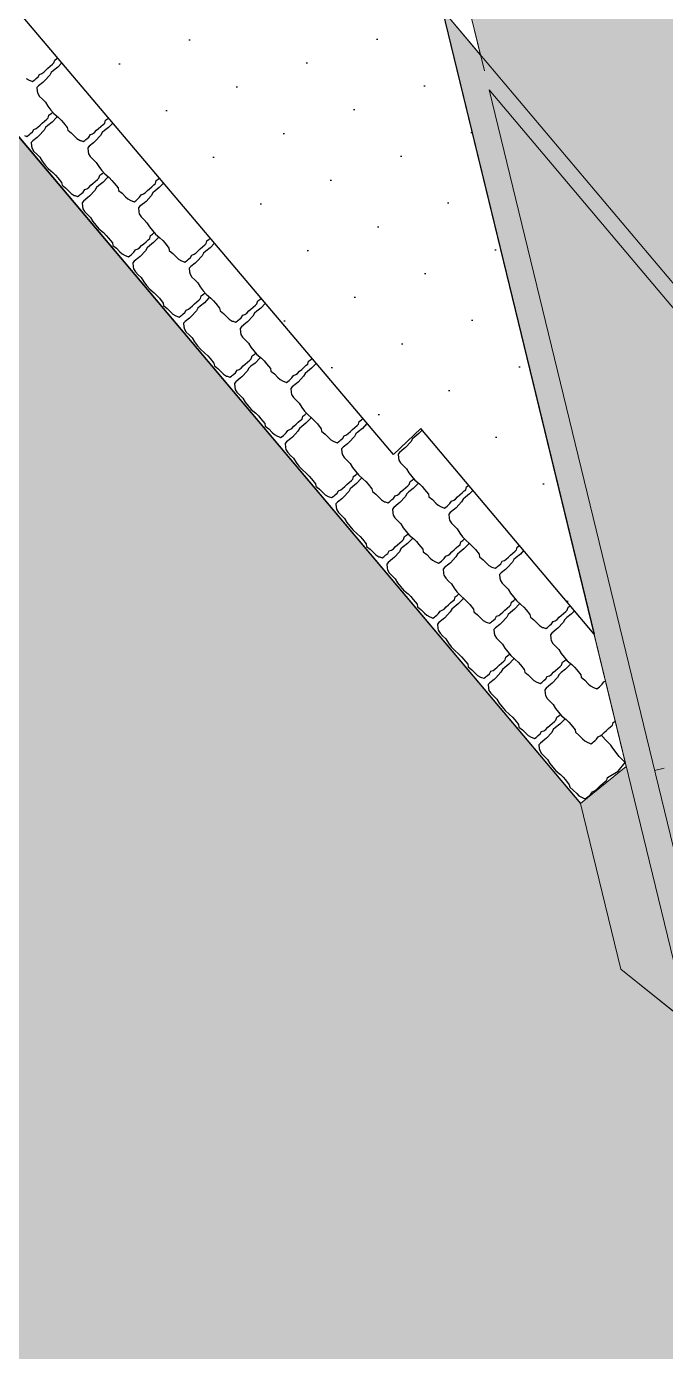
# Model space of a CAD drawing. Header units: millimetres. Extents: x -133 to 63340, y -143 to 109141.
# Drawn here: x 62474.23 to 62486.27, y 108518.18 to 108543.15 of the extents above; entities that cross this region are included whole.
import ezdxf

# ---------------------------------------------------------------- set-up
doc = ezdxf.new("R2010")
doc.units = ezdxf.units.MM
doc.header["$MEASUREMENT"] = 0
doc.linetypes.add('TRATTEGGIATA', pattern=[0.75, 0.5, -0.25])
for name, color, linetype in [('colore lago', 131, 'Continuous'), ('Limite fiume', 6, 'Continuous'), ('LIN010CO', 2, 'Continuous'), ('LIN025CO', 7, 'Continuous'), ('pendenze', 2, 'Continuous'), ('TRATTCOLO-30', 253, 'Continuous'), ('TRATTCOLO-32', 255, 'Continuous')]:
    doc.layers.add(name, color=color, linetype=linetype)
doc.layers.add('Colori bordi', color=5, linetype='Continuous', plot=False)

# ---------------------------------------------------------------- blocks, each defined once
blk = doc.blocks.new('CONTORNO')
at = {"layer": 'Colori bordi', "lineweight": 0, "ltscale": 2, "flags": 128}
blk.add_lwpolyline([(-22.578, 81.44), (16.586, -82.868), (15.866, -82.007), (19.27, -96.287), (18.407, -96.98), (19.153, -100.108), (27.051, -106.511), (29.932, -105.824), (28.44, -103.877), (26.165, -94.334), (26.165, -94.334), (25.446, -93.474), (-6.877, 42.135)], dxfattribs=at)

msp = doc.modelspace()

# ---------------------------------------------------------------- hatches: boundary and pattern name
at = {"layer": 'colore lago', "linetype": 'Continuous', "lineweight": 0}
msp.add_hatch(color=256, dxfattribs=at).paths.add_polyline_path([(62548.2785, 108427.2813), (62545.2149, 108437.4977), (62544.7767, 108445.1398), (62545.6037, 108453.1916), (62543.8249, 108460.0907), (62537.2375, 108468.8864), (62530.5503, 108474.2875), (62527.7446, 108478.4761), (62523.6239, 108483.7567), (62517.3885, 108489.8759), (62515.2465, 108489.6403), (62513.6669, 108491.3373), (62513.9099, 108495.5974), (62504.855, 108507.9517), (62496.2324, 108519.7164), (62493.3544, 108519.0168), (62485.4277, 108525.3848), (62484.6684, 108528.5086), (62471.2359, 108544.4414), (62471.3593, 108544.5426), (62471.1446, 108544.7908), (62466.395, 108550.2796), (62461.1114, 108555.785), (62451.9812, 108564.9833), (62445.6934, 108571.4023), (62438.2814, 108579.0072), (62431.6209, 108586.0355), (62422.3658, 108596.3263), (62419.2028, 108600.3592), (62408.0987, 108615.7917), (62402.3619, 108624.9029), (62401.9106, 108624.6198), (62397.083, 108621.5924), (62391.7798, 108618.2667), (62379.1258, 108610.3312), (62385.2068, 108600.697), (62399.8054, 108577.5683), (62397.3883, 108576.0313), (62399.2665, 108572.8528), (62400.2625, 108570.8412), (62401.9219, 108566.4966), (62403.538, 108562.2348), (62405.2955, 108558.0946), (62407.9973, 108552.7666), (62411.016, 108547.6991), (62415.008, 108541.4499), (62417.547, 108537.4023), (62418.8645, 108535.302), (62423.7176, 108527.6886), (62427.3396, 108522.0308), (62428.8547, 108522.3015), (62431.9449, 108520.4683), (62435.17, 108517.1027), (62435.248, 108508.375), (62442.5794, 108497.7776), (62448.4078, 108490.3296), (62458.0371, 108478.2075), (62469.2124, 108462.4823), (62469.097, 108462.1315), (62477.4132, 108450.0308), (62487.1869, 108436.2424), (62497.2899, 108418.8124), (62505.266, 108404.2863), (62555.9335, 108404.5128), (62554.0622, 108410.815), (62549.8898, 108422.0895)])
at = {"layer": 'pendenze', "linetype": 'Continuous'}
h = msp.add_hatch(dxfattribs=at)
h.set_pattern_fill('DOTS', color=256, scale=20, angle=-44.74394, style=0)
h.set_pattern_definition([(315.2560609, (171409.96, 46934.0866), (1.323836897, 0.447862558), [0, -1.25])])
h.paths.add_polyline_path([(62481.655, 108535.5741), (62481.1418, 108535.0837), (62472.3171, 108545.504), (62473.0098, 108546.0991), (62470.922, 108548.7254), (62470.189, 108548.0957), (62469.4637, 108548.7973), (62473.9652, 108552.6071), (62480.6676, 108545.0425), (62482.0606, 108543.4702), (62484.922, 108531.6991)])
at = {"layer": 'TRATTCOLO-30', "linetype": 'Continuous', "lineweight": 0}
h = msp.add_hatch(color=256, dxfattribs=at)
h.dxf.hatch_style = 1
h.paths.add_polyline_path([(62478.5701, 108572.9862), (62475.5772, 108572.2586), (62482.7836, 108542.6126), (62482.0606, 108543.4702), (62485.0639, 108531.1152), (62488.5426, 108531.9608)])
h.paths.add_polyline_path([(62481.5629, 108573.7137), (62478.5701, 108572.9862), (62488.5426, 108531.9608), (62491.5354, 108532.6883)])
h = msp.add_hatch(color=256, dxfattribs=at)
h.dxf.hatch_style = 1
h.paths.add_polyline_path([(62492.4144, 108531.1892), (62491.6913, 108532.0468), (62491.5354, 108532.6883), (62488.5426, 108531.9608), (62491.2849, 108520.6793), (62493.3543, 108519.0168), (62496.2323, 108519.7164), (62494.7315, 108521.657)])
h.paths.add_polyline_path([(62488.5426, 108531.9608), (62485.0639, 108531.1152), (62485.5279, 108529.2063), (62484.6683, 108528.5087), (62485.4277, 108525.3848), (62491.2849, 108520.6793)])

# ---------------------------------------------------------------- linework, layer by layer
at = {"layer": 'Colori bordi', "linetype": 'Continuous', "lineweight": 0, "flags": 128}
msp.add_lwpolyline([(62504.855, 108507.9517), (62496.2324, 108519.7164), (62493.3544, 108519.0168), (62485.4277, 108525.3848), (62484.6684, 108528.5086), (62471.2359, 108544.4414), (62471.3593, 108544.5426), (62471.1446, 108544.7908), (62466.395, 108550.2796), (62461.1114, 108555.785), (62451.9812, 108564.9833), (62445.6934, 108571.4023), (62438.2814, 108579.0072), (62431.6209, 108586.0355), (62422.3658, 108596.3263), (62419.2028, 108600.3592), (62408.0987, 108615.7917)], dxfattribs=at)
at = {"layer": 'Limite fiume', "color": 2, "linetype": 'Continuous'}
msp.add_line((62471.2359, 108544.4414), (62484.6684, 108528.5086), dxfattribs=at)
at = {"layer": 'Limite fiume', "color": 2, "linetype": 'Continuous', "flags": 128}
msp.add_lwpolyline([(62481.655, 108535.5741), (62481.1418, 108535.0837), (62472.3171, 108545.504), (62473.0098, 108546.0991), (62470.922, 108548.7254), (62470.189, 108548.0957), (62469.4637, 108548.7973), (62473.9652, 108552.6071), (62480.6676, 108545.0425), (62482.0606, 108543.4702), (62484.922, 108531.6991)], close=True, dxfattribs=at)
at = {"layer": 'LIN010CO', "linetype": 'Continuous', "lineweight": 0}
msp.add_line((62486.061, 108529.1302), (62486.2426, 108529.1744), dxfattribs=at)
at = {"layer": 'LIN025CO', "linetype": 'TRATTEGGIATA', "lineweight": 0, "ltscale": 2}
msp.add_line((62438.6865, 108724.0215), (62482.9426, 108541.9586), dxfattribs=at)
at = {"layer": 'LIN025CO', "linetype": 'Continuous', "lineweight": 0}
for p, q in [((62482.0606, 108543.4702), (62486.4726, 108525.3198)), ((62482.0606, 108543.4702), (62492.4144, 108531.1892)), ((62482.9426, 108541.9586), (62486.9585, 108525.4379)), ((62482.9426, 108541.9586), (62491.8503, 108531.3928)), ((62484.6684, 108528.5086), (62485.4277, 108525.3848)), ((62485.4277, 108525.3848), (62493.3544, 108519.0168))]:
    msp.add_line(p, q, dxfattribs=at)
at = {"layer": 'pendenze', "linetype": 'Continuous', "flags": 128}
for points in [[(62474.2216, 108542.1723), (62474.2785, 108542.139), (62474.2785, 108542.139), (62474.2967, 108542.1341), (62474.3399, 108542.1165), (62474.3708, 108542.1367), (62474.3904, 108542.1539), (62474.41, 108542.1711), (62474.4453, 108542.202), (62474.4742, 108542.2482), (62474.5159, 108542.264), (62474.5507, 108542.2876), (62474.5903, 108542.3293), (62474.6296, 108542.3637), (62474.6727, 108542.4016), (62474.7158, 108542.4394), (62474.7433, 108542.4635), (62474.7579, 108542.518), (62474.7966, 108542.545), (62474.8117, 108542.5583)], [(62474.8916, 108542.464), (62474.8151, 108542.3847), (62474.7372, 108542.3232), (62474.6941, 108542.2854), (62474.6647, 108542.2319), (62474.5652, 108542.1238), (62474.5339, 108542.0963), (62474.452, 108542.0314), (62474.4241, 108542), (62474.4306, 108541.9293), (62474.439, 108541.8881), (62474.4724, 108541.8342), (62474.528, 108541.7788), (62474.5835, 108541.7234), (62474.6302, 108541.6464), (62474.6848, 108541.5763), (62474.7433, 108541.5096), (62474.8273, 108541.4376), (62474.8794, 108541.3861), (62474.9241, 108541.3351), (62474.9959, 108541.2454), (62475.0038, 108541.1969), (62475.0706, 108541.1444), (62475.1365, 108541.0773), (62475.1782, 108541.0376), (62475.2352, 108541.0043), (62475.2352, 108541.0043), (62475.2534, 108540.9994), (62475.2966, 108540.9818), (62475.3275, 108541.0019), (62475.3471, 108541.0191), (62475.3667, 108541.0363), (62475.402, 108541.0673), (62475.4308, 108541.1135), (62475.4725, 108541.1292), (62475.5073, 108541.1528), (62475.547, 108541.1946), (62475.5862, 108541.229), (62475.6294, 108541.2668), (62475.6725, 108541.3046), (62475.6999, 108541.3287), (62475.7146, 108541.3832), (62475.7533, 108541.4102), (62475.7709, 108541.4257)], [(62474.1894, 108541.0978), (62474.2326, 108541.0802), (62474.2635, 108541.1003), (62474.2831, 108541.1175), (62474.3027, 108541.1347), (62474.338, 108541.1657), (62474.3669, 108541.2118), (62474.4085, 108541.2276), (62474.4434, 108541.2512), (62474.483, 108541.2929), (62474.5222, 108541.3273), (62474.5654, 108541.3652), (62474.6085, 108541.403), (62474.6359, 108541.4271), (62474.6506, 108541.4816), (62474.6893, 108541.5086), (62474.7203, 108541.5358)], [(62474.8118, 108541.4509), (62474.795, 108541.4387), (62474.7078, 108541.3483), (62474.6299, 108541.2869), (62474.5868, 108541.249), (62474.5574, 108541.1955), (62474.4579, 108541.0874), (62474.4266, 108541.0599), (62474.3447, 108540.995), (62474.3168, 108540.9636), (62474.3233, 108540.8929), (62474.3317, 108540.8517), (62474.3651, 108540.7978), (62474.4207, 108540.7424), (62474.4762, 108540.687), (62474.5229, 108540.61), (62474.5775, 108540.5399), (62474.636, 108540.4733), (62474.72, 108540.4012), (62474.7721, 108540.3498), (62474.8168, 108540.2988), (62474.8886, 108540.2091), (62474.8965, 108540.1605), (62474.9633, 108540.1081), (62475.0292, 108540.0409), (62475.0709, 108540.0012), (62475.1279, 108539.9679), (62475.1279, 108539.9679), (62475.1461, 108539.963), (62475.1893, 108539.9454), (62475.2202, 108539.9656), (62475.2398, 108539.9828), (62475.2594, 108540), (62475.2947, 108540.0309), (62475.3235, 108540.0771), (62475.3652, 108540.0928), (62475.4, 108540.1164), (62475.4397, 108540.1582), (62475.4789, 108540.1926), (62475.5221, 108540.2304), (62475.5652, 108540.2683), (62475.5926, 108540.2923), (62475.6073, 108540.3468), (62475.646, 108540.3739), (62475.677, 108540.4011)], [(62475.8506, 108541.3316), (62475.7718, 108541.2499), (62475.6939, 108541.1885), (62475.6508, 108541.1507), (62475.6214, 108541.0971), (62475.5219, 108540.989), (62475.4906, 108540.9615), (62475.4087, 108540.8967), (62475.3808, 108540.8652), (62475.3873, 108540.7946), (62475.3957, 108540.7533), (62475.4291, 108540.6994), (62475.4846, 108540.644), (62475.5402, 108540.5886), (62475.5869, 108540.5116), (62475.6415, 108540.4415), (62475.7, 108540.3749), (62475.784, 108540.3028), (62475.8361, 108540.2514), (62475.8808, 108540.2004), (62475.9526, 108540.1107), (62475.9605, 108540.0621), (62476.0273, 108540.0097), (62476.0932, 108539.9425), (62476.1349, 108539.9028), (62476.1919, 108539.8695), (62476.1919, 108539.8695), (62476.2101, 108539.8646), (62476.2533, 108539.847), (62476.2841, 108539.8672), (62476.3038, 108539.8844), (62476.3234, 108539.9016), (62476.3586, 108539.9325), (62476.3875, 108539.9787), (62476.4292, 108539.9945), (62476.464, 108540.0181), (62476.5037, 108540.0598), (62476.5429, 108540.0942), (62476.586, 108540.132), (62476.6292, 108540.1699), (62476.6566, 108540.194), (62476.6713, 108540.2485), (62476.71, 108540.2755), (62476.7301, 108540.2931)], [(62475.7685, 108540.3161), (62475.7517, 108540.3039), (62475.6645, 108540.2136), (62475.5866, 108540.1521), (62475.5434, 108540.1143), (62475.5141, 108540.0608), (62475.4146, 108539.9527), (62475.3833, 108539.9252), (62475.3014, 108539.8603), (62475.2735, 108539.8288), (62475.28, 108539.7582), (62475.2884, 108539.717), (62475.3218, 108539.663), (62475.3773, 108539.6077), (62475.4329, 108539.5523), (62475.4796, 108539.4753), (62475.5342, 108539.4052), (62475.5927, 108539.3385), (62475.6767, 108539.2665), (62475.7288, 108539.215), (62475.7735, 108539.164), (62475.8453, 108539.0743), (62475.8532, 108539.0257), (62475.92, 108538.9733), (62475.9858, 108538.9062), (62476.0276, 108538.8665), (62476.0846, 108538.8332), (62476.0846, 108538.8332), (62476.1027, 108538.8283), (62476.146, 108538.8107), (62476.1768, 108538.8308), (62476.1964, 108538.848), (62476.216, 108538.8652), (62476.2513, 108538.8962), (62476.2802, 108538.9423), (62476.3219, 108538.9581), (62476.3567, 108538.9817), (62476.3964, 108539.0234), (62476.4356, 108539.0578), (62476.4787, 108539.0957), (62476.5219, 108539.1335), (62476.5493, 108539.1576), (62476.564, 108539.2121), (62476.6027, 108539.2391), (62476.6337, 108539.2663)], [(62476.8096, 108540.1992), (62476.7285, 108540.1152), (62476.6506, 108540.0537), (62476.6074, 108540.0159), (62476.5781, 108539.9624), (62476.4786, 108539.8543), (62476.4472, 108539.8268), (62476.3654, 108539.7619), (62476.3375, 108539.7305), (62476.3439, 108539.6598), (62476.3523, 108539.6186), (62476.3858, 108539.5647), (62476.4413, 108539.5093), (62476.4969, 108539.4539), (62476.5436, 108539.3769), (62476.5982, 108539.3068), (62476.6566, 108539.2401), (62476.7407, 108539.1681), (62476.7927, 108539.1166), (62476.8375, 108539.0656), (62476.9092, 108538.9759), (62476.9172, 108538.9273), (62476.984, 108538.8749), (62477.0498, 108538.8078), (62477.0916, 108538.7681), (62477.1486, 108538.7348), (62477.1486, 108538.7348), (62477.1667, 108538.7299), (62477.2099, 108538.7123), (62477.2408, 108538.7324), (62477.2604, 108538.7496), (62477.28, 108538.7668), (62477.3153, 108538.7978), (62477.3442, 108538.8439), (62477.3859, 108538.8597), (62477.4207, 108538.8833), (62477.4604, 108538.9251), (62477.4996, 108538.9595), (62477.5427, 108538.9973), (62477.5859, 108539.0351), (62477.6133, 108539.0592), (62477.6279, 108539.1137), (62477.6667, 108539.1407), (62477.6892, 108539.1605)], [(62476.7251, 108539.1814), (62476.7084, 108539.1692), (62476.6212, 108539.0788), (62476.5433, 108539.0174), (62476.5001, 108538.9795), (62476.4708, 108538.926), (62476.3713, 108538.8179), (62476.3399, 108538.7904), (62476.2581, 108538.7255), (62476.2302, 108538.6941), (62476.2366, 108538.6234), (62476.245, 108538.5822), (62476.2785, 108538.5283), (62476.334, 108538.4729), (62476.3895, 108538.4175), (62476.4363, 108538.3405), (62476.4908, 108538.2704), (62476.5493, 108538.2037), (62476.6334, 108538.1317), (62476.6854, 108538.0802), (62476.7302, 108538.0293), (62476.8019, 108537.9395), (62476.8099, 108537.891), (62476.8767, 108537.8386), (62476.9425, 108537.7714), (62476.9843, 108537.7317), (62477.0413, 108537.6984), (62477.0413, 108537.6984), (62477.0594, 108537.6935), (62477.1026, 108537.6759), (62477.1335, 108537.6961), (62477.1531, 108537.7133), (62477.1727, 108537.7305), (62477.208, 108537.7614), (62477.2369, 108537.8076), (62477.2786, 108537.8233), (62477.3134, 108537.8469), (62477.3531, 108537.8887), (62477.3923, 108537.9231), (62477.4354, 108537.9609), (62477.4785, 108537.9988), (62477.506, 108538.0228), (62477.5206, 108538.0773), (62477.5594, 108538.1044), (62477.5903, 108538.1315)], [(62477.7686, 108539.0669), (62477.6852, 108538.9804), (62477.6072, 108538.919), (62477.5641, 108538.8811), (62477.5347, 108538.8276), (62477.4353, 108538.7195), (62477.4039, 108538.692), (62477.3221, 108538.6271), (62477.2941, 108538.5957), (62477.3006, 108538.525), (62477.309, 108538.4838), (62477.3425, 108538.4299), (62477.398, 108538.3745), (62477.4535, 108538.3191), (62477.5003, 108538.2421), (62477.5548, 108538.172), (62477.6133, 108538.1054), (62477.6973, 108538.0333), (62477.7494, 108537.9819), (62477.7942, 108537.9309), (62477.8659, 108537.8412), (62477.8738, 108537.7926), (62477.9407, 108537.7402), (62478.0065, 108537.673), (62478.0483, 108537.6333), (62478.1053, 108537.6), (62478.1053, 108537.6), (62478.1234, 108537.5951), (62478.1666, 108537.5775), (62478.1975, 108537.5977), (62478.2171, 108537.6149), (62478.2367, 108537.6321), (62478.272, 108537.663), (62478.3009, 108537.7092), (62478.3426, 108537.7249), (62478.3774, 108537.7485), (62478.4171, 108537.7903), (62478.4563, 108537.8247), (62478.4994, 108537.8625), (62478.5425, 108537.9004), (62478.57, 108537.9245), (62478.5846, 108537.9789), (62478.6233, 108538.006), (62478.6484, 108538.028)], [(62477.6818, 108538.0466), (62477.6651, 108538.0344), (62477.5779, 108537.944), (62477.4999, 108537.8826), (62477.4568, 108537.8448), (62477.4274, 108537.7912), (62477.328, 108537.6832), (62477.2966, 108537.6556), (62477.2148, 108537.5908), (62477.1868, 108537.5593), (62477.1933, 108537.4887), (62477.2017, 108537.4475), (62477.2352, 108537.3935), (62477.2907, 108537.3381), (62477.3462, 108537.2828), (62477.393, 108537.2058), (62477.4475, 108537.1357), (62477.506, 108537.069), (62477.59, 108536.997), (62477.6421, 108536.9455), (62477.6868, 108536.8945), (62477.7586, 108536.8048), (62477.7665, 108536.7562), (62477.8334, 108536.7038), (62477.8992, 108536.6366), (62477.941, 108536.5969), (62477.9979, 108536.5636), (62477.9979, 108536.5636), (62478.0161, 108536.5588), (62478.0593, 108536.5411), (62478.0902, 108536.5613), (62478.1098, 108536.5785), (62478.1294, 108536.5957), (62478.1647, 108536.6267), (62478.1936, 108536.6728), (62478.2353, 108536.6886), (62478.2701, 108536.7122), (62478.3098, 108536.7539), (62478.349, 108536.7883), (62478.3921, 108536.8262), (62478.4352, 108536.864), (62478.4627, 108536.8881), (62478.4773, 108536.9426), (62478.516, 108536.9696), (62478.547, 108536.9968)], [(62478.7276, 108537.9345), (62478.6419, 108537.8457), (62478.5639, 108537.7842), (62478.5208, 108537.7464), (62478.4914, 108537.6929), (62478.392, 108537.5848), (62478.3606, 108537.5573), (62478.2787, 108537.4924), (62478.2508, 108537.461), (62478.2573, 108537.3903), (62478.2657, 108537.3491), (62478.2992, 108537.2951), (62478.3547, 108537.2398), (62478.4102, 108537.1844), (62478.4569, 108537.1074), (62478.5115, 108537.0373), (62478.57, 108536.9706), (62478.654, 108536.8986), (62478.7061, 108536.8471), (62478.7508, 108536.7961), (62478.8226, 108536.7064), (62478.8305, 108536.6578), (62478.8973, 108536.6054), (62478.9632, 108536.5383), (62479.005, 108536.4986), (62479.0619, 108536.4653), (62479.0619, 108536.4653), (62479.0801, 108536.4604), (62479.1233, 108536.4428), (62479.1542, 108536.4629), (62479.1738, 108536.4801), (62479.1934, 108536.4973), (62479.2287, 108536.5283), (62479.2576, 108536.5744), (62479.2993, 108536.5902), (62479.3341, 108536.6138), (62479.3737, 108536.6555), (62479.413, 108536.6899), (62479.4561, 108536.7278), (62479.4992, 108536.7656), (62479.5267, 108536.7897), (62479.5413, 108536.8442), (62479.58, 108536.8712), (62479.6076, 108536.8954)], [(62478.6385, 108536.9119), (62478.6218, 108536.8997), (62478.5345, 108536.8093), (62478.4566, 108536.7479), (62478.4135, 108536.71), (62478.3841, 108536.6565), (62478.2847, 108536.5484), (62478.2533, 108536.5209), (62478.1714, 108536.456), (62478.1435, 108536.4246), (62478.15, 108536.3539), (62478.1584, 108536.3127), (62478.1918, 108536.2588), (62478.2474, 108536.2034), (62478.3029, 108536.148), (62478.3496, 108536.071), (62478.4042, 108536.0009), (62478.4627, 108535.9342), (62478.5467, 108535.8622), (62478.5988, 108535.8107), (62478.6435, 108535.7598), (62478.7153, 108535.67), (62478.7232, 108535.6215), (62478.79, 108535.569), (62478.8559, 108535.5019), (62478.8977, 108535.4622), (62478.9546, 108535.4289), (62478.9546, 108535.4289), (62478.9728, 108535.424), (62479.016, 108535.4064), (62479.0469, 108535.4265), (62479.0665, 108535.4437), (62479.0861, 108535.4609), (62479.1214, 108535.4919), (62479.1503, 108535.5381), (62479.1919, 108535.5538), (62479.2268, 108535.5774), (62479.2664, 108535.6192), (62479.3056, 108535.6536), (62479.3488, 108535.6914), (62479.3919, 108535.7292), (62479.4194, 108535.7533), (62479.434, 108535.8078), (62479.4727, 108535.8349), (62479.5037, 108535.862)], [(62479.6867, 108536.802), (62479.6857, 108536.8013), (62479.5985, 108536.7109), (62479.5206, 108536.6495), (62479.4775, 108536.6116), (62479.4481, 108536.5581), (62479.3486, 108536.45), (62479.3173, 108536.4225), (62479.2354, 108536.3576), (62479.2075, 108536.3262), (62479.214, 108536.2555), (62479.2224, 108536.2143), (62479.2558, 108536.1604), (62479.3114, 108536.105), (62479.3669, 108536.0496), (62479.4136, 108535.9726), (62479.4682, 108535.9025), (62479.5267, 108535.8359), (62479.6107, 108535.7638), (62479.6628, 108535.7124), (62479.7075, 108535.6614), (62479.7793, 108535.5717), (62479.7872, 108535.5231), (62479.854, 108535.4707), (62479.9199, 108535.4035), (62479.9616, 108535.3638), (62480.0186, 108535.3305), (62480.0186, 108535.3305), (62480.0368, 108535.3256), (62480.08, 108535.308), (62480.1109, 108535.3282), (62480.1305, 108535.3454), (62480.1501, 108535.3626), (62480.1854, 108535.3935), (62480.2142, 108535.4397), (62480.2559, 108535.4554), (62480.2907, 108535.479), (62480.3304, 108535.5208), (62480.3696, 108535.5552), (62480.4128, 108535.593), (62480.4559, 108535.6309), (62480.4833, 108535.6549), (62480.498, 108535.7094), (62480.5367, 108535.7365), (62480.5667, 108535.7628)], [(62479.5952, 108535.7771), (62479.5784, 108535.7649), (62479.4912, 108535.6745), (62479.4133, 108535.6131), (62479.3702, 108535.5753), (62479.3408, 108535.5217), (62479.2413, 108535.4137), (62479.21, 108535.3861), (62479.1281, 108535.3213), (62479.1002, 108535.2898), (62479.1067, 108535.2192), (62479.1151, 108535.178), (62479.1485, 108535.124), (62479.2041, 108535.0686), (62479.2596, 108535.0132), (62479.3063, 108534.9363), (62479.3609, 108534.8662), (62479.4194, 108534.7995), (62479.5034, 108534.7274), (62479.5555, 108534.676), (62479.6002, 108534.625), (62479.672, 108534.5353), (62479.6799, 108534.4867), (62479.7467, 108534.4343), (62479.8126, 108534.3671), (62479.8543, 108534.3274), (62479.9113, 108534.2941), (62479.9113, 108534.2941), (62479.9295, 108534.2893), (62479.9727, 108534.2716), (62480.0036, 108534.2918), (62480.0232, 108534.309), (62480.0428, 108534.3262), (62480.0781, 108534.3571), (62480.1069, 108534.4033), (62480.1486, 108534.4191), (62480.1834, 108534.4427), (62480.2231, 108534.4844), (62480.2623, 108534.5188), (62480.3055, 108534.5567), (62480.3486, 108534.5945), (62480.376, 108534.6186), (62480.3907, 108534.6731), (62480.4294, 108534.7001), (62480.4604, 108534.7273)], [(62480.646, 108535.6692), (62480.6424, 108535.6665), (62480.5552, 108535.5761), (62480.4773, 108535.5147), (62480.4342, 108535.4769), (62480.4048, 108535.4234), (62480.3053, 108535.3153), (62480.274, 108535.2878), (62480.1921, 108535.2229), (62480.1642, 108535.1914), (62480.1707, 108535.1208), (62480.1791, 108535.0796), (62480.2125, 108535.0256), (62480.268, 108534.9702), (62480.3236, 108534.9149), (62480.3703, 108534.8379), (62480.4249, 108534.7678), (62480.4834, 108534.7011), (62480.5674, 108534.6291), (62480.6195, 108534.5776), (62480.6642, 108534.5266), (62480.736, 108534.4369), (62480.7439, 108534.3883), (62480.8107, 108534.3359), (62480.8766, 108534.2688), (62480.9183, 108534.2291), (62480.9753, 108534.1958), (62480.9753, 108534.1958), (62480.9935, 108534.1909), (62481.0367, 108534.1733), (62481.0675, 108534.1934), (62481.0872, 108534.2106), (62481.1068, 108534.2278), (62481.142, 108534.2588), (62481.1709, 108534.3049), (62481.2126, 108534.3207), (62481.2474, 108534.3443), (62481.2871, 108534.386), (62481.3263, 108534.4204), (62481.3694, 108534.4583), (62481.4126, 108534.4961), (62481.44, 108534.5202), (62481.4547, 108534.5747), (62481.4934, 108534.6017), (62481.5244, 108534.6289)], [(62481.6817, 108535.5425), (62481.6192, 108535.4778), (62481.5413, 108535.4163), (62481.4981, 108535.3785), (62481.4688, 108535.325), (62481.3693, 108535.2169), (62481.3379, 108535.1894), (62481.2561, 108535.1245), (62481.2282, 108535.0931), (62481.2347, 108535.0224), (62481.2431, 108534.9812), (62481.2765, 108534.9273), (62481.332, 108534.8719), (62481.3876, 108534.8165), (62481.4343, 108534.7395), (62481.4889, 108534.6694), (62481.5473, 108534.6027), (62481.6314, 108534.5307), (62481.6835, 108534.4792), (62481.7282, 108534.4282), (62481.8, 108534.3385), (62481.8079, 108534.2899), (62481.8747, 108534.2375), (62481.9405, 108534.1704), (62481.9823, 108534.1307), (62482.0393, 108534.0974), (62482.0393, 108534.0974), (62482.0574, 108534.0925), (62482.1007, 108534.0749), (62482.1315, 108534.095), (62482.1511, 108534.1122), (62482.1707, 108534.1294), (62482.206, 108534.1604), (62482.2349, 108534.2065), (62482.2766, 108534.2223), (62482.3114, 108534.2459), (62482.3511, 108534.2877), (62482.3903, 108534.3221), (62482.4334, 108534.3599), (62482.4766, 108534.3977), (62482.504, 108534.4218), (62482.5186, 108534.4763), (62482.5574, 108534.5033), (62482.5576, 108534.5035)], [(62480.5519, 108534.6424), (62480.5351, 108534.6302), (62480.4479, 108534.5398), (62480.37, 108534.4783), (62480.3268, 108534.4405), (62480.2975, 108534.387), (62480.198, 108534.2789), (62480.1667, 108534.2514), (62480.0848, 108534.1865), (62480.0569, 108534.1551), (62480.0634, 108534.0844), (62480.0718, 108534.0432), (62480.1052, 108533.9893), (62480.1607, 108533.9339), (62480.2163, 108533.8785), (62480.263, 108533.8015), (62480.3176, 108533.7314), (62480.3761, 108533.6647), (62480.4601, 108533.5927), (62480.5122, 108533.5412), (62480.5569, 108533.4902), (62480.6287, 108533.4005), (62480.6366, 108533.352), (62480.7034, 108533.2995), (62480.7692, 108533.2324), (62480.811, 108533.1927), (62480.868, 108533.1594), (62480.868, 108533.1594), (62480.8862, 108533.1545), (62480.9294, 108533.1369), (62480.9602, 108533.157), (62480.9798, 108533.1742), (62480.9995, 108533.1914), (62481.0347, 108533.2224), (62481.0636, 108533.2686), (62481.1053, 108533.2843), (62481.1401, 108533.3079), (62481.1798, 108533.3497), (62481.219, 108533.3841), (62481.2621, 108533.4219), (62481.3053, 108533.4597), (62481.3327, 108533.4838), (62481.3474, 108533.5383), (62481.3861, 108533.5653), (62481.4171, 108533.5925)], [(62481.6158, 108534.544), (62481.5991, 108534.5318), (62481.5119, 108534.4414), (62481.434, 108534.38), (62481.3908, 108534.3421), (62481.3615, 108534.2886), (62481.262, 108534.1805), (62481.2306, 108534.153), (62481.1488, 108534.0881), (62481.1209, 108534.0567), (62481.1273, 108533.986), (62481.1357, 108533.9448), (62481.1692, 108533.8909), (62481.2247, 108533.8355), (62481.2803, 108533.7801), (62481.327, 108533.7031), (62481.3816, 108533.633), (62481.44, 108533.5663), (62481.5241, 108533.4943), (62481.5761, 108533.4428), (62481.6209, 108533.3919), (62481.6926, 108533.3021), (62481.7006, 108533.2536), (62481.7674, 108533.2011), (62481.8332, 108533.134), (62481.875, 108533.0943), (62481.932, 108533.061), (62481.932, 108533.061), (62481.9501, 108533.0561), (62481.9933, 108533.0385), (62482.0242, 108533.0587), (62482.0438, 108533.0759), (62482.0634, 108533.0931), (62482.0987, 108533.124), (62482.1276, 108533.1702), (62482.1693, 108533.1859), (62482.2041, 108533.2095), (62482.2438, 108533.2513), (62482.283, 108533.2857), (62482.3261, 108533.3235), (62482.3693, 108533.3614), (62482.3967, 108533.3854), (62482.4113, 108533.4399), (62482.4501, 108533.467), (62482.4811, 108533.4941)], [(62482.6383, 108534.4078), (62482.5759, 108534.343), (62482.4979, 108534.2816), (62482.4548, 108534.2437), (62482.4255, 108534.1902), (62482.326, 108534.0821), (62482.2946, 108534.0546), (62482.2128, 108533.9897), (62482.1849, 108533.9583), (62482.1913, 108533.8876), (62482.1997, 108533.8464), (62482.2332, 108533.7925), (62482.2887, 108533.7371), (62482.3442, 108533.6817), (62482.391, 108533.6047), (62482.4455, 108533.5346), (62482.504, 108533.468), (62482.588, 108533.3959), (62482.6401, 108533.3445), (62482.6849, 108533.2935), (62482.7566, 108533.2038), (62482.7646, 108533.1552), (62482.8314, 108533.1028), (62482.8972, 108533.0356), (62482.939, 108532.9959), (62482.996, 108532.9626), (62482.996, 108532.9626), (62483.0141, 108532.9577), (62483.0573, 108532.9401), (62483.0882, 108532.9603), (62483.1078, 108532.9775), (62483.1274, 108532.9947), (62483.1627, 108533.0256), (62483.1916, 108533.0718), (62483.2333, 108533.0875), (62483.2681, 108533.1111), (62483.3078, 108533.1529), (62483.347, 108533.1873), (62483.3901, 108533.2251), (62483.4332, 108533.263), (62483.4607, 108533.2871), (62483.4753, 108533.3415), (62483.5141, 108533.3686), (62483.5143, 108533.3688)], [(62481.5085, 108533.5076), (62481.4918, 108533.4954), (62481.4046, 108533.405), (62481.3267, 108533.3436), (62481.2835, 108533.3058), (62481.2542, 108533.2522), (62481.1547, 108533.1441), (62481.1233, 108533.1166), (62481.0415, 108533.0518), (62481.0136, 108533.0203), (62481.02, 108532.9497), (62481.0284, 108532.9084), (62481.0619, 108532.8545), (62481.1174, 108532.7991), (62481.1729, 108532.7437), (62481.2197, 108532.6668), (62481.2742, 108532.5966), (62481.3327, 108532.53), (62481.4168, 108532.4579), (62481.4688, 108532.4065), (62481.5136, 108532.3555), (62481.5853, 108532.2658), (62481.5933, 108532.2172), (62481.6601, 108532.1648), (62481.7259, 108532.0976), (62481.7677, 108532.0579), (62481.8247, 108532.0246), (62481.8247, 108532.0246), (62481.8428, 108532.0197), (62481.886, 108532.0021), (62481.9169, 108532.0223), (62481.9365, 108532.0395), (62481.9561, 108532.0567), (62481.9914, 108532.0876), (62482.0203, 108532.1338), (62482.062, 108532.1496), (62482.0968, 108532.1732), (62482.1365, 108532.2149), (62482.1757, 108532.2493), (62482.2188, 108532.2871), (62482.2619, 108532.325), (62482.2894, 108532.3491), (62482.304, 108532.4036), (62482.3428, 108532.4306), (62482.3737, 108532.4578)], [(62482.5725, 108533.4092), (62482.5558, 108533.397), (62482.4686, 108533.3066), (62482.3906, 108533.2452), (62482.3475, 108533.2074), (62482.3181, 108533.1538), (62482.2187, 108533.0458), (62482.1873, 108533.0182), (62482.1055, 108532.9534), (62482.0775, 108532.9219), (62482.084, 108532.8513), (62482.0924, 108532.8101), (62482.1259, 108532.7561), (62482.1814, 108532.7007), (62482.2369, 108532.6454), (62482.2837, 108532.5684), (62482.3382, 108532.4983), (62482.3967, 108532.4316), (62482.4807, 108532.3596), (62482.5328, 108532.3081), (62482.5776, 108532.2571), (62482.6493, 108532.1674), (62482.6573, 108532.1188), (62482.7241, 108532.0664), (62482.7899, 108531.9992), (62482.8317, 108531.9595), (62482.8887, 108531.9262), (62482.8887, 108531.9262), (62482.9068, 108531.9214), (62482.95, 108531.9037), (62482.9809, 108531.9239), (62483.0005, 108531.9411), (62483.0201, 108531.9583), (62483.0554, 108531.9893), (62483.0843, 108532.0354), (62483.126, 108532.0512), (62483.1608, 108532.0748), (62483.2005, 108532.1165), (62483.2397, 108532.1509), (62483.2828, 108532.1888), (62483.3259, 108532.2266), (62483.3534, 108532.2507), (62483.368, 108532.3052), (62483.4067, 108532.3322), (62483.4377, 108532.3594)], [(62483.595, 108533.273), (62483.5326, 108533.2083), (62483.4546, 108533.1468), (62483.4115, 108533.109), (62483.3821, 108533.0555), (62483.2827, 108532.9474), (62483.2513, 108532.9199), (62483.1695, 108532.855), (62483.1415, 108532.8235), (62483.148, 108532.7529), (62483.1564, 108532.7117), (62483.1899, 108532.6577), (62483.2454, 108532.6024), (62483.3009, 108532.547), (62483.3476, 108532.47), (62483.4022, 108532.3999), (62483.4607, 108532.3332), (62483.5447, 108532.2612), (62483.5968, 108532.2097), (62483.6415, 108532.1587), (62483.7133, 108532.069), (62483.7212, 108532.0204), (62483.788, 108531.968), (62483.8539, 108531.9009), (62483.8957, 108531.8612), (62483.9526, 108531.8279), (62483.9526, 108531.8279), (62483.9708, 108531.823), (62484.014, 108531.8054), (62484.0449, 108531.8255), (62484.0645, 108531.8427), (62484.0841, 108531.8599), (62484.1194, 108531.8909), (62484.1483, 108531.937), (62484.19, 108531.9528), (62484.2248, 108531.9764), (62484.2645, 108532.0181), (62484.3037, 108532.0525), (62484.3468, 108532.0904), (62484.3899, 108532.1282), (62484.4174, 108532.1523), (62484.432, 108532.2068), (62484.4707, 108532.2338), (62484.471, 108532.234)], [(62482.4652, 108532.3729), (62482.4485, 108532.3607), (62482.3613, 108532.2703), (62482.2833, 108532.2088), (62482.2402, 108532.171), (62482.2108, 108532.1175), (62482.1114, 108532.0094), (62482.08, 108531.9819), (62481.9982, 108531.917), (62481.9702, 108531.8856), (62481.9767, 108531.8149), (62481.9851, 108531.7737), (62482.0186, 108531.7198), (62482.0741, 108531.6644), (62482.1296, 108531.609), (62482.1764, 108531.532), (62482.2309, 108531.4619), (62482.2894, 108531.3952), (62482.3734, 108531.3232), (62482.4255, 108531.2717), (62482.4703, 108531.2207), (62482.542, 108531.131), (62482.5499, 108531.0824), (62482.6168, 108531.03), (62482.6826, 108530.9629), (62482.7244, 108530.9232), (62482.7813, 108530.8899), (62482.7813, 108530.8899), (62482.7995, 108530.885), (62482.8427, 108530.8674), (62482.8736, 108530.8875), (62482.8932, 108530.9047), (62482.9128, 108530.9219), (62482.9481, 108530.9529), (62482.977, 108530.999), (62483.0187, 108531.0148), (62483.0535, 108531.0384), (62483.0932, 108531.0802), (62483.1324, 108531.1146), (62483.1755, 108531.1524), (62483.2186, 108531.1902), (62483.2461, 108531.2143), (62483.2607, 108531.2688), (62483.2994, 108531.2958), (62483.3304, 108531.323)], [(62483.5292, 108532.2745), (62483.5125, 108532.2623), (62483.4253, 108532.1719), (62483.3473, 108532.1105), (62483.3042, 108532.0726), (62483.2748, 108532.0191), (62483.1754, 108531.911), (62483.144, 108531.8835), (62483.0621, 108531.8186), (62483.0342, 108531.7872), (62483.0407, 108531.7165), (62483.0491, 108531.6753), (62483.0826, 108531.6214), (62483.1381, 108531.566), (62483.1936, 108531.5106), (62483.2403, 108531.4336), (62483.2949, 108531.3635), (62483.3534, 108531.2968), (62483.4374, 108531.2248), (62483.4895, 108531.1733), (62483.5342, 108531.1224), (62483.606, 108531.0326), (62483.6139, 108530.9841), (62483.6807, 108530.9316), (62483.7466, 108530.8645), (62483.7884, 108530.8248), (62483.8453, 108530.7915), (62483.8453, 108530.7915), (62483.8635, 108530.7866), (62483.9067, 108530.769), (62483.9376, 108530.7891), (62483.9572, 108530.8063), (62483.9768, 108530.8235), (62484.0121, 108530.8545), (62484.041, 108530.9007), (62484.0827, 108530.9164), (62484.1175, 108530.94), (62484.1571, 108530.9818), (62484.1964, 108531.0162), (62484.2395, 108531.054), (62484.2826, 108531.0918), (62484.3101, 108531.1159), (62484.3247, 108531.1704), (62484.3634, 108531.1974), (62484.3944, 108531.2246)], [(62484.5517, 108532.1382), (62484.4892, 108532.0735), (62484.4113, 108532.0121), (62484.3682, 108531.9742), (62484.3388, 108531.9207), (62484.2394, 108531.8126), (62484.208, 108531.7851), (62484.1261, 108531.7202), (62484.0982, 108531.6888), (62484.1047, 108531.6181), (62484.1131, 108531.5769), (62484.1465, 108531.523), (62484.2021, 108531.4676), (62484.2576, 108531.4122), (62484.3043, 108531.3352), (62484.3589, 108531.2651), (62484.4174, 108531.1985), (62484.5014, 108531.1264), (62484.5535, 108531.075), (62484.5982, 108531.024), (62484.67, 108530.9343), (62484.6779, 108530.8857), (62484.7447, 108530.8333), (62484.8106, 108530.7661), (62484.8523, 108530.7264), (62484.9093, 108530.6931), (62484.9093, 108530.6931), (62484.9275, 108530.6882), (62484.9707, 108530.6706), (62485.0016, 108530.6908), (62485.0212, 108530.708), (62485.0408, 108530.7252), (62485.0761, 108530.7561), (62485.105, 108530.8023), (62485.137, 108530.8144)], [(62483.4219, 108531.2381), (62483.4052, 108531.2259), (62483.3179, 108531.1355), (62483.24, 108531.0741), (62483.1969, 108531.0362), (62483.1675, 108530.9827), (62483.0681, 108530.8746), (62483.0367, 108530.8471), (62482.9548, 108530.7822), (62482.9269, 108530.7508), (62482.9334, 108530.6802), (62482.9418, 108530.6389), (62482.9752, 108530.585), (62483.0308, 108530.5296), (62483.0863, 108530.4742), (62483.133, 108530.3972), (62483.1876, 108530.3271), (62483.2461, 108530.2605), (62483.3301, 108530.1884), (62483.3822, 108530.137), (62483.4269, 108530.086), (62483.4987, 108529.9963), (62483.5066, 108529.9477), (62483.5734, 108529.8953), (62483.6393, 108529.8281), (62483.6811, 108529.7884), (62483.738, 108529.7551), (62483.738, 108529.7551), (62483.7562, 108529.7502), (62483.7994, 108529.7326), (62483.8303, 108529.7528), (62483.8499, 108529.77), (62483.8695, 108529.7872), (62483.9048, 108529.8181), (62483.9337, 108529.8643), (62483.9754, 108529.88), (62484.0102, 108529.9036), (62484.0498, 108529.9454), (62484.0891, 108529.9798), (62484.1322, 108530.0176), (62484.1753, 108530.0555), (62484.2028, 108530.0796), (62484.2174, 108530.134), (62484.2561, 108530.1611), (62484.2871, 108530.1883)], [(62484.4859, 108531.1397), (62484.4691, 108531.1275), (62484.3819, 108531.0371), (62484.304, 108530.9757), (62484.2609, 108530.9379), (62484.2315, 108530.8843), (62484.132, 108530.7763), (62484.1007, 108530.7487), (62484.0188, 108530.6839), (62483.9909, 108530.6524), (62483.9974, 108530.5818), (62484.0058, 108530.5406), (62484.0392, 108530.4866), (62484.0948, 108530.4312), (62484.1503, 108530.3758), (62484.197, 108530.2989), (62484.2516, 108530.2287), (62484.3101, 108530.1621), (62484.3941, 108530.09), (62484.4462, 108530.0386), (62484.4909, 108529.9876), (62484.5627, 108529.8979), (62484.5706, 108529.8493), (62484.6374, 108529.7969), (62484.7033, 108529.7297), (62484.745, 108529.69), (62484.802, 108529.6567), (62484.802, 108529.6567), (62484.8202, 108529.6518), (62484.8634, 108529.6342), (62484.8943, 108529.6544), (62484.9139, 108529.6716), (62484.9335, 108529.6888), (62484.9688, 108529.7197), (62484.9976, 108529.7659), (62485.0393, 108529.7817), (62485.0741, 108529.8053), (62485.1138, 108529.847), (62485.153, 108529.8814), (62485.1962, 108529.9193), (62485.2393, 108529.9571), (62485.2667, 108529.9812), (62485.2814, 108530.0357), (62485.3198, 108530.0625)], [(62484.3786, 108530.1033), (62484.3618, 108530.0912), (62484.2746, 108530.0008), (62484.1967, 108529.9393), (62484.1536, 108529.9015), (62484.1242, 108529.848), (62484.0247, 108529.7399), (62483.9934, 108529.7124), (62483.9115, 108529.6475), (62483.8836, 108529.6161), (62483.8901, 108529.5454), (62483.8985, 108529.5042), (62483.9319, 108529.4502), (62483.9875, 108529.3949), (62484.043, 108529.3395), (62484.0897, 108529.2625), (62484.1443, 108529.1924), (62484.2028, 108529.1257), (62484.2868, 108529.0537), (62484.3389, 108529.0022), (62484.3836, 108528.9512), (62484.4554, 108528.8615), (62484.4633, 108528.8129), (62484.5301, 108528.7605), (62484.596, 108528.6934), (62484.6377, 108528.6537), (62484.6947, 108528.6204), (62484.6947, 108528.6204), (62484.7129, 108528.6155), (62484.7561, 108528.5979), (62484.787, 108528.618), (62484.8066, 108528.6352), (62484.8262, 108528.6524), (62484.8615, 108528.6834), (62484.8903, 108528.7295), (62484.932, 108528.7453), (62484.9668, 108528.7689), (62485.0065, 108528.8106), (62485.0457, 108528.845), (62485.0889, 108528.8829), (62485.132, 108528.9207), (62485.1594, 108528.9448), (62485.1741, 108528.9993), (62485.3749, 108529.1169), (62485.5099, 108529.2802)], [(62485.5099, 108529.2802), (62485.3942, 108529.3916), (62485.2725, 108529.5531), (62485.2353, 108529.6062), (62485.1344, 108529.7062), (62485.087, 108529.7613), (62485.0575, 108529.794)]]:
    msp.add_lwpolyline(points, dxfattribs=at)

# ---------------------------------------------------------------- block references
at = {"layer": 'TRATTCOLO-32', "linetype": 'Continuous', "lineweight": 0, "rotation": 0.2560608715202138}
msp.add_blockref('CONTORNO', (62465.8278, 108625.4058), dxfattribs=at)

doc.saveas('drawing.dxf')
